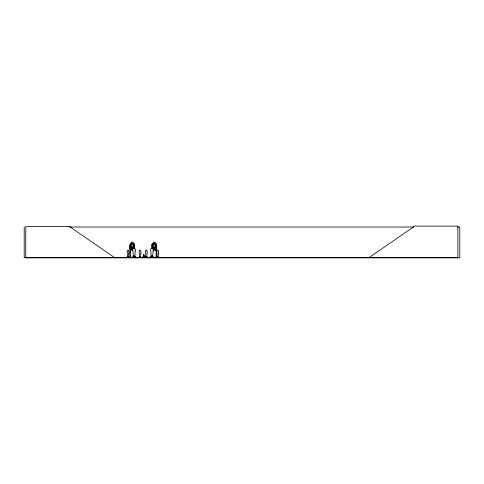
<?xml version="1.0" encoding="UTF-8"?>
<svg xmlns="http://www.w3.org/2000/svg" width="484" height="484" viewBox="0 0 484 484"><rect width="100%" height="100%" fill="white"/><g stroke="black" fill="none" stroke-linecap="round" stroke-linejoin="round"><path stroke-width="0.73" d="M143.597 257.573L143.712 254.651L143.21 257.573M134.201 256L133.971 256.26M151.807 256.163L152.097 256.296L151.922 256.024M143.107 257.573L143.633 254.651L144.262 257.573M156.489 248.419L155.981 249.883L153.192 249.883M156.562 248.419L156.017 249.932L153.168 249.932M129.797 257.579L129.924 245.279L130.341 245.279M127.086 257.591L127.298 256.931L127.413 257.361M127.298 257.47L127.607 257.603M127.697 257.603L127.207 257.361L128.774 257.47M128.847 257.603C128.012 257.948 129.107 256.738 128.708 257.361M128.75 257.524L128.448 257.524M132.834 257.603L133.59 257.585L132.858 257.246M134.77 257.603L135.266 256.605M134.649 257.603L135.145 257.603M135.084 257.591L135.447 257.585L135.133 257.409M139.138 257.597L139.301 256.931L139.428 257.361M140.554 257.47C140.711 257.21 141.153 257.258 140.457 257.603M140.638 257.591L140.953 257.603M145.46 257.597L145.545 256.931M145.944 257.603L145.46 257.361M146.694 257.47C146.7 258.268 147.317 256.363 146.967 257.361M146.87 257.591L147.088 256.931M145.841 257.524L145.454 257.47L147.106 257.597M153.005 257.603L150.512 257.603L150.814 256.605L150.984 257.246M150.984 257.609L151.45 257.585L150.669 257.609M152.714 257.597L152.363 257.591L152.992 257.409L152.932 256.605L153.041 257.409M158.341 257.361L156.762 257.361L157.052 257.603M156.937 257.591L157.252 257.603M158.31 257.597L158.383 256.931L158.298 257.524M369.014 257.609L413.445 227.032L413.445 226.131L457.87 226.131L457.87 257.609L24.2 257.609L24.2 227.032M131.521 243.863L130.759 244.372L130.759 247.203L131.521 248.419L132.937 248.419L133.693 247.203L133.693 244.372L132.937 243.863M153.555 243.863L152.793 244.372L152.793 247.203L153.555 248.419L154.971 248.419L155.727 247.203L155.727 244.372L154.971 243.863M127.304 257.603L127.613 257.53M132.695 257.603L135.266 257.409M139.21 257.603L139.61 257.524M146.688 257.603L147.082 257.524M152.563 257.5L152.424 257.161M156.81 257.603L157.149 257.524M158.099 257.603L158.407 257.53L156.743 257.53L156.846 256.931L156.967 257.361M69.623 227.032L413.675 227.032M457.531 227.032L459.8 227.032L459.8 257.869L25.761 257.869L25.761 226.452L70.192 226.452L70.192 227.032L114.617 257.609M131.521 242.345L132.937 242.345L132.961 249.236M154.971 242.345L153.555 242.345L153.555 249.932M131.521 243.815L130.432 243.815L129.948 244.353L129.948 248.425L130.42 249.932L132.555 249.932M132.961 243.809L133.995 243.876L130.456 243.863M156.562 244.408L156.005 243.815L155.049 243.876M131.521 244.372L132.937 244.372M153.555 244.372L154.971 244.372M134.449 245.279L134.032 245.279L134.032 248.177M151.958 245.279L152.375 245.279L152.375 248.903M156.489 245.279L156.072 245.279L156.12 257.609M131.521 247.203L132.937 247.203M153.555 247.203L154.971 247.203M130.456 249.883L132.549 249.883M145.533 256.931L145.66 257.361M134.28 257.119L134.546 257.548M151.377 257.119L151.764 257.119M129.875 257.161L130.39 257.161L130.39 257.609M132.822 257.246L135.193 257.246M153.053 257.246L150.693 257.409L150.802 256.605M156.538 257.161L156.023 257.161L156.023 257.609M130.39 257.288L133.983 257.288M139.223 257.361L148.824 257.609M152.424 257.288L156.023 257.288M156.58 257.379L156.538 244.347L156.562 248.486M128.853 257.53L127.407 257.603M156.762 257.524L157.058 257.47M153.253 257.597L152.992 257.409M150.681 257.409L151.002 257.585M140.463 257.47L140.85 257.524L139.307 257.597M133.965 243.815L134.528 244.341L134.528 248.486M133.947 243.863L134.528 244.408M143.839 254.651L144.365 257.573M143.784 254.651L144.02 257.573M157.857 257.361L157.857 256.459L157.385 256.459L157.385 257.361M156.961 256.931L156.961 257.361M156.441 257.161L156.441 257.609M156.029 243.809L152.49 243.863L152.036 244.378L151.988 248.425L152.036 244.378L152.472 243.815L153.555 243.815L153.507 242.296L155.019 242.296L154.995 249.932M152.327 257.609L152.327 255.897L151.619 255.897L151.619 257.246M146.549 257.361L146.549 256.459L146.077 256.459L146.077 257.361M140.723 256.931L140.723 257.361M140.318 257.361L140.318 256.459L139.846 256.459L139.828 257.609M135.254 256.605L135.193 257.409M135.072 256.605L135.072 257.246M134.455 244.372L134.449 248.903M134.401 257.609L134.461 255.897L133.759 255.897L133.759 257.246M134.08 257.161L134.08 257.609M134.032 257.161L133.983 257.609M133.118 257.246L132.943 256.605L132.882 257.409M133.009 243.876L132.985 242.296L131.466 242.296L131.521 249.932M130.341 245.279L130.293 257.609M129.972 257.161L129.972 257.609M128.302 257.361L128.302 256.459L127.83 256.459L127.83 257.361M128.786 253.174L128.575 257.137L127.546 257.137L127.334 253.174A1.028 1.028 0 0 1 127.546 251.559C126.608 249.532 129.512 249.532 128.575 251.559A1.028 1.028 0 0 1 128.786 253.174M135.193 251.075L134.873 257.016L133.33 257.016L133.009 251.075A1.543 1.543 0 0 1 133.009 248.891A1.543 1.543 0 0 1 135.193 248.891A1.543 1.543 0 0 1 135.193 251.075M140.802 253.174L140.59 257.137L139.561 257.137L139.35 253.174A1.028 1.028 0 0 1 139.561 251.559C138.624 249.532 141.528 249.532 140.59 251.559A1.028 1.028 0 0 1 140.802 253.174M147.033 253.174L146.821 257.137L145.793 257.137L145.581 253.174A1.028 1.028 0 0 1 145.793 251.559C144.855 249.532 147.759 249.532 146.821 251.559A1.028 1.028 0 0 1 147.033 253.174M153.053 251.075L152.732 257.016L151.19 257.016L150.875 251.075A1.543 1.543 0 0 1 150.875 248.891A1.543 1.543 0 0 1 153.053 248.891A1.543 1.543 0 0 1 153.053 251.075M158.341 253.174L158.129 257.137L157.1 257.137L156.889 253.174A1.028 1.028 0 0 1 157.1 251.559C156.163 249.532 159.067 249.532 158.129 251.559A1.028 1.028 0 0 1 158.341 253.174M143.615 254.651L142.962 257.573L143.609 254.651M132.683 242.599L131.769 242.599L131.769 243.107L132.683 243.107L132.683 242.599M154.717 242.599L153.809 242.599L153.809 243.107L154.717 243.107L154.717 242.599M151.928 257.609L151.958 257.161L151.897 257.609"/></g></svg>
